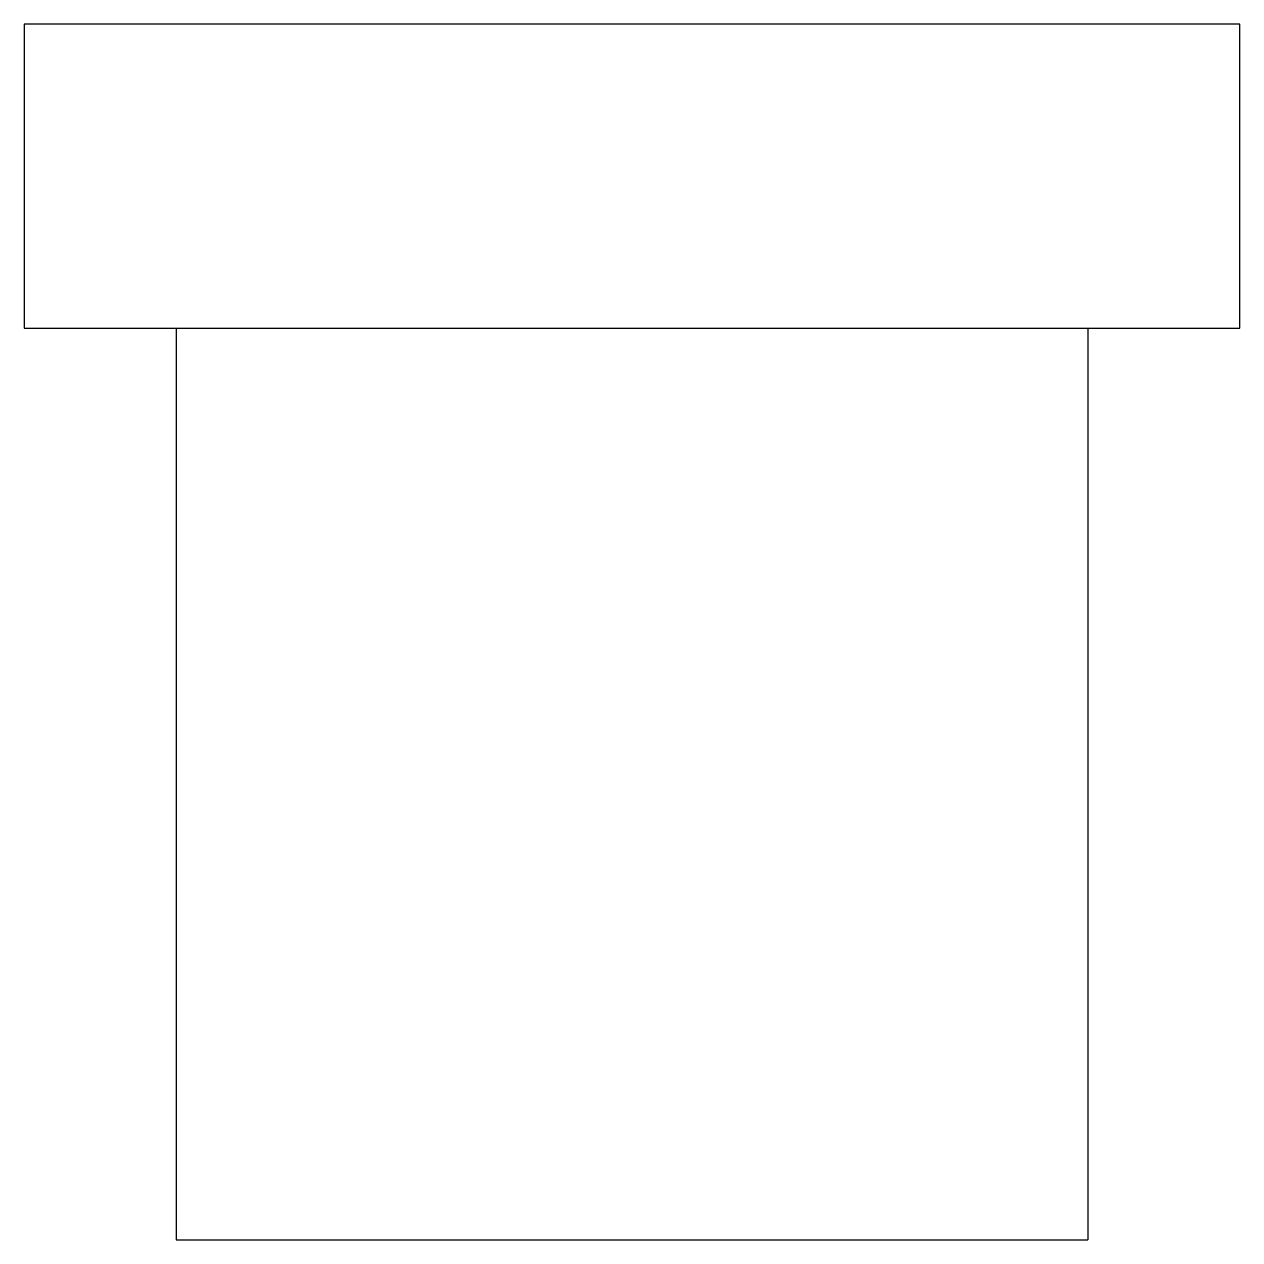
# Model space of a CAD drawing. Extents: x 0 to 0.0254, y 0 to 0.0254.
import ezdxf

# ---------------------------------------------------------------- set-up
doc = ezdxf.new("R2010")
doc.units = 0
doc.layers.get('0').update_dxf_attribs({"linetype": 'CONTINUOUS'})

# ---------------------------------------------------------------- blocks, each defined once
blk = doc.blocks.new('02SBENC5')
at = {"color": 0, "linetype": 'BYBLOCK'}
for p, q in [((0, 16), (0, 12)), ((24, 16), (0, 16)), ((24, 12), (24, 16)), ((0, 12), (24, 12)), ((3, 12), (3, 0)), ((21, 12), (21, 0)), ((3, 0), (21, 0))]:
    blk.add_line(p, q, dxfattribs=at)

msp = doc.modelspace()

# ---------------------------------------------------------------- block references
at = {"color": 0, "linetype": 'BYBLOCK', "xscale": 0.001058418, "yscale": 0.0015875, "zscale": 0.001058418}
msp.add_blockref('02SBENC5', (0, 0), dxfattribs=at)

doc.saveas('drawing.dxf')
